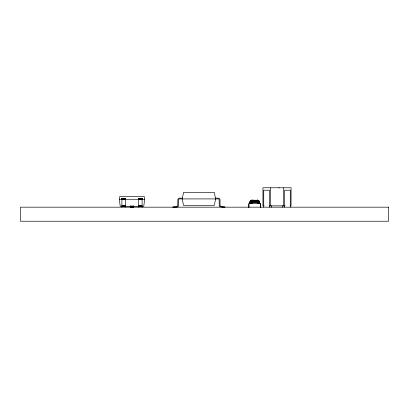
<?xml version="1.0" encoding="UTF-8"?>
<svg xmlns="http://www.w3.org/2000/svg" width="409" height="409" viewBox="0 0 409 409"><rect width="100%" height="100%" fill="white"/><g stroke="black" fill="none" stroke-linecap="round" stroke-linejoin="round"><path stroke-width="0.61" d="M257.297 203.667L257.297 200.149L258.754 201.07L259.071 203.667M249.863 203.667L250.293 201.07L252.097 200.149L252.097 203.667M249.894 203.61L249.894 202.036L250.313 201.07L252.097 200.149L251.745 203.667M119.259 199.275L119.632 196.637L144.362 196.637L144.73 199.275L143.743 206.3L120.246 206.3L119.259 199.275L121.805 199.275M224.802 207.619L224.909 206.836L220.574 206.213L220.103 205.824L219.991 199.428L219.643 198.687L218.708 198.145L215.338 198.125M215.655 198.912L214.255 205.497L183.59 205.497L182.189 198.912L183.59 192.332L214.255 192.332L215.655 198.912L179.275 198.927L178.636 199.566L178.6 205.712L178.314 206.397L177.506 206.969L173.6 207.537M249.976 203.61L250.38 201.07L252.097 200.149L251.54 201.07L251.407 203.667M250.109 203.61L250.487 201.07L252.097 200.149L251.034 201.07L250.783 203.667M250.323 203.667L250.635 201.07L252.097 200.149L251.274 201.07L251.085 203.667M252.097 200.149L250.819 201.07L250.518 203.667M182.506 198.125L179.137 198.145L178.201 198.687L177.854 199.428L177.741 205.824L177.271 206.213L172.935 206.836L173.043 207.619M121.897 198.411L125.41 198.462M138.585 198.462L142.097 198.411M121.897 198.544L125.41 198.544M138.585 198.544L142.097 198.544M121.897 198.651L125.41 198.651M138.585 198.651L142.097 198.651M121.897 198.789L125.41 198.789M138.585 198.789L142.097 198.789M121.897 198.953L125.41 198.953M138.585 198.953L142.097 198.953M121.897 199.132L125.41 199.132M138.585 199.132L142.097 199.132M121.897 199.326L125.41 199.326M125.629 199.275L144.73 199.275M121.897 199.531L125.41 199.531M138.585 199.531L142.097 199.531M251.75 200.18L258.309 200.395L259.418 201.693L259.526 203.667M251.412 200.262L257.977 200.262L259.26 201.371L259.5 203.61M251.085 200.395L258.309 200.395M250.783 200.579L258.606 200.579M250.518 200.804L258.871 200.804M250.293 201.07L259.101 201.07M250.109 201.371L259.286 201.371M249.976 201.693L259.418 201.693M249.894 202.036L259.5 202.036M249.863 202.383L259.526 202.383M264.163 205.839L262.951 205.839L262.951 187.767L291.06 187.767L291.06 205.839L290.278 205.839M269.531 205.839L285.001 205.839M121.897 205.921L125.41 205.921M138.585 205.921L142.097 205.921M121.897 205.993L125.41 206.054M130.241 206.044L133.753 206.044M138.585 205.993L142.097 206.054M121.897 206.116L125.41 206.116M138.585 206.116L142.097 206.116M121.897 206.213L125.41 206.167M138.585 206.213L142.097 206.167M130.241 206.443L133.753 206.443M130.241 206.622L133.753 206.622M130.241 206.785L133.753 206.785M130.241 206.923L133.753 206.923M130.241 207.031L133.753 207.031M130.241 207.112L133.753 207.164L133.753 205.921M215.41 198.917L218.57 198.927L219.117 199.311L219.244 205.712L219.699 206.586L224.244 207.537M257.644 203.667L257.297 200.149L257.977 200.262M257.987 203.667C258.539 202.752 257.333 200.206 257.639 200.18M258.606 203.667L258.355 201.07L257.297 200.149L259.009 201.07L259.418 203.61M258.309 203.667L258.115 201.07L257.297 200.149L258.902 201.07L259.286 203.61M257.297 200.149L258.57 201.07L258.871 203.667M278.866 187.767L279.235 187.992M258.871 202.383L259.071 203.61L259.101 202.383M290.278 207.179L290.278 190.221L284.48 190.221L284.48 207.179M283.698 187.767L283.698 205.839M282.583 205.839L282.583 207.179M271.428 205.839L271.428 207.179M270.334 187.767L270.313 205.839M269.531 207.179L269.531 190.221L263.728 190.221L263.728 207.179M260.589 207.399L260.589 203.61L248.764 203.61L248.764 207.399M260.405 203.667L260.405 207.179M248.989 203.667L248.989 207.179M142.097 198.396L142.097 207.179M138.585 198.396L138.585 207.179M130.241 205.921L130.241 207.179M125.41 198.396L125.41 207.179M121.897 198.396L121.897 207.179M250.518 202.383L250.323 203.61L250.518 202.383M388.55 207.179L20.45 207.179L20.45 221.233L388.55 221.233L388.55 207.179"/></g></svg>
